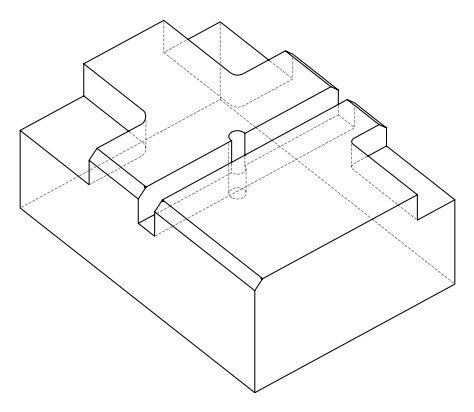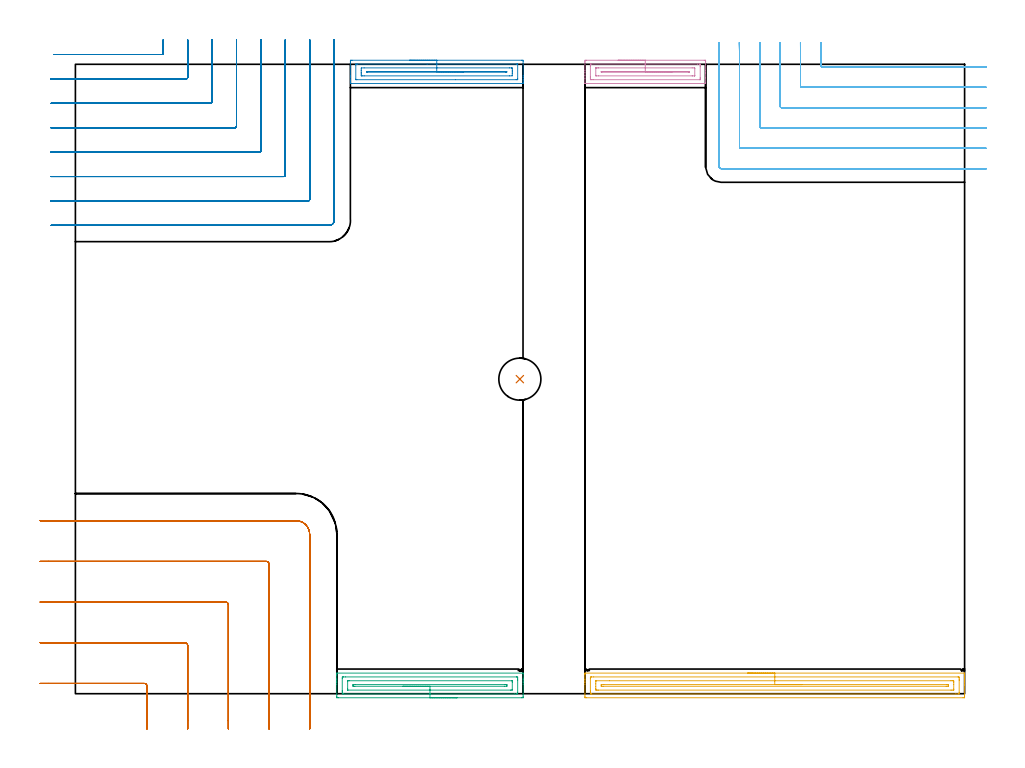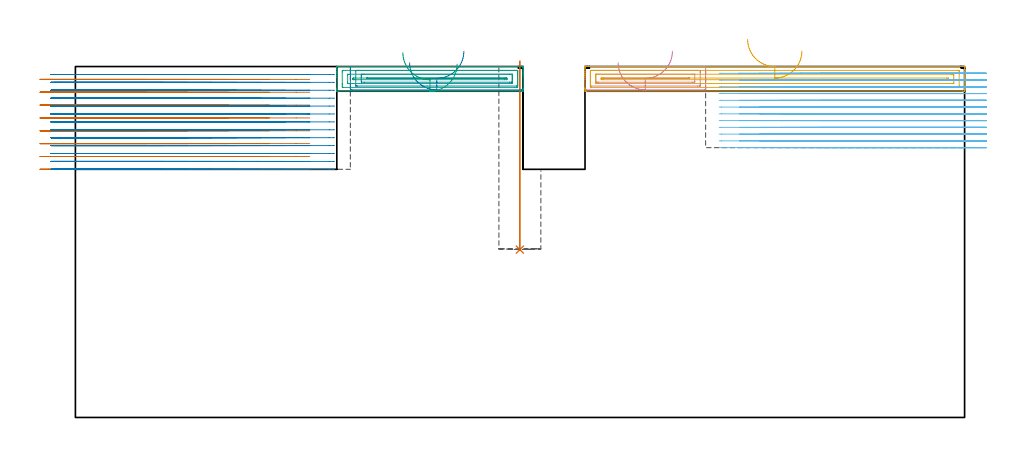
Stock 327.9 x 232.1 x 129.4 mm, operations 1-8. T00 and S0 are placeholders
(PLAN: 9 operations, 5 tool changes, 73.1 min)
(1 INDEXABLE_INSERT_DRILL_BLIND_HOLE_FROM_SOLID | STEP1POCKET | NXT0302_002 | 0.28 min | 12684 mm3)
(2 AREA_MILL | FG_CHAMFER_SURFACE | UGT0205_001 | 2.19 min | 2745 mm3)
(3 AREA_MILL_1 | FG_CHAMFER_SURFACE_1 | UGT0205_001 | 2.38 min | 3300 mm3)
(4 AREA_MILL_2 | FG_CHAMFER_SURFACE_2 | UGT0205_001 | 1.58 min | 2034 mm3)
(5 AREA_MILL_3 | FG_CHAMFER_SURFACE_3 | UGT0205_001 | 4.66 min | 6029 mm3)
(6 MILL_CORNER_NOTCH_RECTANGULAR | CORNER_NOTCH_RECTANGULAR | NXT0201_013 | Follow Part, ap 2.5, ae 75% | 17.29 min | 123824 mm3)
(7 MILL_CORNER_NOTCH_RECTANGULAR_1 | CORNER_NOTCH_RECTANGULAR_1 | UGT0201_094 | Follow Part, ap 5, ae 75% | 10.3 min | 267568 mm3)
(8 MILL_CORNER_NOTCH_RECTANGULAR_2 | CORNER_NOTCH_RECTANGULAR_2 | NXT0201_011 | Follow Part, ap 3, ae 75% | 25.47 min | 250681 mm3)
(9 MILL_RECTANGULAR_SLOT | SLOT_RECTANGULAR | UGT0201_094 | Follow Part, ap 5, ae 75% | 8.98 min | 196872 mm3)
(TOOL NXT0302_002 | Index. Insert Drill 15.5mm [880-D1550L20-05] | D15.5 PA176 FL78 Z2)
(TOOL UGT0205_001 | Chamfer Mill 20 x 3 x 45 deg. | D20 FL50 Z2)
(TOOL NXT0201_013 | ENDMILL 10mm | D10 FL30 Z4)
(TOOL UGT0201_094 | End mill 20 mm | D20 FL38 Z4)
(TOOL NXT0201_011 | ENDMILL 12mm [2P460-1200-NA 1630] | D12 FL38 Z6)
(OP 1 INDEXABLE_INSERT_DRILL_BLIND_HOLE_FROM_SOLID)
G17 G21 G94 G90
T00 M6
G54
G17 G0 G90 X163.9 Y116. S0 M3
G43 Z139.4 H1
G94 G81 G98 Z61.9 F250. R131.4
G80
M5
M2
(OP 2 AREA_MILL)
G17 G21 G94 G90
T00 M6
G54
G17 G0 G90 X123.25 Y233.6 S1061 M3
G43 Z139.4 H0
Z130.8
G94 G1 X123.288 Z129.928 F250.
X123.402 Z129.064
X123.591 Z128.212
X123.853 Z127.38
X124.187 Z126.574
X124.59 Z125.8
X125.058 Z125.064
X125.59 Z124.372
X126.179 Z123.729
X126.822 Z123.14
X127.514 Z122.608
X128.25 Z122.14
X129.024 Z121.737
X129.83 Z121.403
X130.662 Z121.141
X131.514 Z120.952
X132.378 Z120.838
X133.25 Z120.8
X164.492
X164.859 Y233.597 Z120.801
X165.09 Y233.593 Z120.805
X165.1 Y233.238 Z121.159
Y227.987 Z126.406
Y227.429 Z126.968
Y227.112 Z127.284
Y226.554 Z127.842
Y226.237 Z128.157
Y225.604 Z128.796
Y225.262 Z129.137
X165.098 Y225.13 Z129.263
X165.09 Y225.002 Z129.388
X164.938 Y225. Z129.4
X101.562
X101.41 Y225.002 Z129.388
X101.402 Y225.13 Z129.263
X101.4 Y225.262 Z129.137
Y225.603 Z128.796
Y226.237 Z128.157
Y227.429 Z126.968
Y227.987 Z126.406
Y232.959 Z121.438
X101.403 Y233.238 Z121.159
X101.41 Y233.593 Z120.805
X101.641 Y233.597 Z120.801
X102.008 Y233.6 Z120.8
X133.25
Y232.186 Z122.214
X162.707 Y232.185 Z122.215
X162.889 Y232.184 Z122.216
X163.052 Y232.18 Z122.22
X163.086 Y232.179 Z122.221
X163.091 Y232.159 Z122.241
X163.095 Y232.131 Z122.269
X163.099 Y231.978 Z122.422
X163.1 Y226.727 Z127.673
X163.098 Y226.598 Z127.802
X163.094 Y226.496 Z127.904
X163.09 Y226.432 Z127.968
X163.06 Y226.421 Z127.979
X162.707 Y226.417 Z127.983
X162.525 Y226.415 Z127.985
X140.211 Y226.414 Z127.986
X103.793 Y226.415 Z127.985
X103.611 Y226.416 Z127.984
X103.448 Y226.42 Z127.98
X103.414 Y226.421 Z127.979
X103.409 Y226.441 Z127.959
X103.405 Y226.469 Z127.931
X103.401 Y226.622 Z127.778
X103.4 Y231.873 Z122.527
X103.402 Y232.002 Z122.398
X103.406 Y232.104 Z122.296
X103.41 Y232.168 Z122.232
X103.44 Y232.179 Z122.221
X103.793 Y232.183 Z122.217
X103.975 Y232.185 Z122.215
X129.702 Y232.186 Z122.214
X133.25
Y230.772 Z123.628
X160.029 Y230.771 Z123.629
X160.761 Y230.77 Z123.63
X160.922 Y230.768 Z123.632
X161.074 Y230.765 Z123.635
X161.09 Y230.613 Z123.787
X161.096 Y230.441 Z123.959
X161.1 Y229.738 Z124.662
Y229.563 Z124.837
X161.099 Y228.862 Z125.538
Y228.689 Z125.711
X161.09 Y227.987 Z126.413
X161.076 Y227.836 Z126.564
X160.029 Y227.829 Z126.571
X106.471
X105.739 Y227.83 Z126.57
X105.578 Y227.832 Z126.568
X105.426 Y227.835 Z126.565
X105.41 Y227.987 Z126.413
X105.404 Y228.159 Z126.241
X105.4 Y228.862 Z125.538
Y229.037 Z125.363
Y229.738 Z124.662
X105.401 Y229.911 Z124.489
X105.41 Y230.613 Z123.787
X105.424 Y230.764 Z123.636
X106.471 Y230.771 Z123.629
X133.25 Y230.772 Z123.628
Y229.357 Z125.043
X158.807
X158.924 Y229.353 Z125.047
X159.09 Y229.344 Z125.056
X159.092 Y229.3 Z125.1
X159.09 Y229.256 Z125.144
X158.924 Y229.247 Z125.153
X158.807 Y229.243 Z125.157
X158.748
X107.693
X107.576 Y229.247 Z125.153
X107.41 Y229.256 Z125.144
X107.408 Y229.3 Z125.1
X107.41 Y229.344 Z125.056
X107.576 Y229.353 Z125.047
X107.693 Y229.357 Z125.043
X107.752
X133.25
X134.122 Z125.081
X134.986 Z125.195
X135.838 Z125.383
X136.67 Z125.646
X137.476 Z125.98
X138.25 Z126.382
X138.986 Z126.851
X139.678 Z127.382
X140.321 Z127.972
X140.91 Z128.615
X141.442 Z129.307
X141.91 Z130.043
X142.313 Z130.816
X142.647 Z131.622
X142.909 Z132.454
X143.098 Z133.306
X143.212 Z134.171
X143.25 Z135.043
G0 Z139.4
M5
M2
(OP 3 AREA_MILL_1)
G17 G21 G94 G90
T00 M6
G54
G17 G0 G90 X140.75 Y-1.5 S1061 M3
G43 Z139.4 H0
Z130.3
G94 G1 X140.712 Z129.428 F250.
X140.598 Z128.564
X140.409 Z127.712
X140.147 Z126.88
X139.813 Z126.074
X139.41 Z125.3
X138.942 Z124.564
X138.41 Z123.872
X137.821 Z123.229
X137.178 Z122.64
X136.486 Z122.108
X135.75 Z121.64
X134.976 Z121.237
X134.17 Z120.903
X133.338 Z120.641
X132.486 Z120.452
X131.622 Z120.338
X130.75 Z120.3
X96.96
X96.415 Y-1.493 Z120.304
X96.407 Y-1.491 Z120.305
X96.403 Y-0.949 Z120.848
X96.4 Y-0.389 Z121.407
Y3.494 Z125.288
Y4.152 Z125.95
Y4.383 Z126.18
Y5.041 Z126.838
Y5.272 Z127.068
Y5.733 Z127.532
Y6.587 Z128.386
Y7.049 Z128.847
Y7.314 Z129.113
X96.408 Y7.574 Z129.366
X96.41 Y7.597 Z129.389
X96.515 Y7.6 Z129.4
X164.985
X165.09 Y7.597 Z129.389
X165.092 Y7.574 Z129.366
X165.1 Y7.314 Z129.112
Y5.733 Z127.532
Y5.272 Z127.068
Y5.041 Z126.838
Y4.383 Z126.18
Y4.152 Z125.95
Y3.494 Z125.288
Y-0.389 Z121.407
X165.097 Y-0.949 Z120.848
X165.093 Y-1.491 Z120.305
X165.085 Y-1.493 Z120.304
X164.54 Y-1.5 Z120.3
X130.75
Y-0.086 Z121.714
X98.764 Y-0.085 Z121.715
X98.738 Y-0.084 Z121.716
X98.41 Y-0.06 Z121.74
X98.402 Y0.276 Z122.076
X98.4 Y0.829 Z122.629
Y1.167 Z122.967
X98.401 Y5.608 Z127.408
X98.41 Y6.16 Z127.96
X98.714 Y6.184 Z127.984
X98.738 Y6.185 Z127.985
X99.602 Y6.186 Z127.986
X162.737 Y6.185 Z127.985
X162.762 Y6.184 Z127.984
X163.09 Y6.16 Z127.96
X163.098 Y5.824 Z127.624
X163.1 Y5.272 Z127.072
Y4.933 Z126.733
X163.099 Y0.492 Z122.292
X163.09 Y-0.06 Z121.74
X162.786 Y-0.084 Z121.716
X162.762 Y-0.085 Z121.715
X161.898 Y-0.086 Z121.714
X130.75
Y1.328 Z123.128
X100.461 Y1.329 Z123.129
X100.428 Y1.332 Z123.132
X100.417 Y1.334 Z123.134
X100.41 Y1.367 Z123.167
X100.402 Y1.6 Z123.4
X100.4 Y1.717 Z123.517
Y1.834 Z123.634
X100.401 Y4.498 Z126.298
X100.41 Y4.616 Z126.416
X100.429 Y4.765 Z126.565
X100.517 Y4.767 Z126.567
X101.018 Y4.771 Z126.571
X161.039
X161.072 Y4.768 Z126.568
X161.083 Y4.766 Z126.566
X161.09 Y4.733 Z126.533
X161.098 Y4.5 Z126.3
X161.1 Y4.383 Z126.183
Y4.266 Z126.066
X161.099 Y1.602 Z123.402
X161.09 Y1.484 Z123.284
X161.071 Y1.335 Z123.135
X160.983 Y1.333 Z123.133
X160.482 Y1.329 Z123.129
X130.75 Y1.328 Z123.128
Y2.743 Z124.543
X103.047
X102.435 Y2.75 Z124.55
X102.409 Y2.758 Z124.558
X102.405 Y2.796 Z124.596
X102.401 Y2.88 Z124.68
X102.4 Y3.05 Z124.85
X102.401 Y3.22 Z125.02
X102.405 Y3.305 Z125.105
X102.41 Y3.343 Z125.143
X102.438 Y3.351 Z125.151
X102.57 Y3.354 Z125.154
X103.185 Y3.357 Z125.157
X103.322
X158.453
X159.065 Y3.35 Z125.15
X159.09 Y3.342 Z125.142
X159.095 Y3.304 Z125.104
X159.099 Y3.22 Z125.02
X159.1 Y3.05 Z124.85
X159.099 Y2.88 Z124.68
X159.095 Y2.796 Z124.596
X159.09 Y2.758 Z124.558
X159.062 Y2.749 Z124.549
X158.931 Y2.746 Z124.546
X158.315 Y2.743 Z124.543
X158.178
X130.75
X129.878 Z124.581
X129.014 Z124.695
X128.162 Z124.883
X127.33 Z125.146
X126.524 Z125.48
X125.75 Z125.882
X125.014 Z126.351
X124.322 Z126.882
X123.679 Z127.472
X123.09 Z128.115
X122.558 Z128.807
X122.09 Z129.543
X121.687 Z130.316
X121.353 Z131.122
X121.091 Z131.954
X120.902 Z132.806
X120.788 Z133.671
X120.75 Z134.543
G0 Z139.4
M5
M2
(OP 4 AREA_MILL_2)
G17 G21 G94 G90
T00 M6
G54
G17 G0 G90 X200.15 Y233.6 S1061 M3
G43 Z139.4 H0
Z130.8
G94 G1 X200.188 Z129.928 F250.
X200.302 Z129.064
X200.491 Z128.212
X200.753 Z127.38
X201.087 Z126.574
X201.49 Z125.8
X201.958 Z125.064
X202.49 Z124.372
X203.079 Z123.729
X203.722 Z123.14
X204.414 Z122.608
X205.15 Z122.14
X205.924 Z121.737
X206.73 Z121.403
X207.562 Z121.141
X208.414 Z120.952
X209.278 Z120.838
X210.15 Z120.8
X231.875 Y233.599 Z120.801
X232.237 Y233.596 Z120.802
X232.39 Y233.591 Z120.805
X232.4 Y233.238 Z121.158
Y229.738 Z124.656
Y229.024 Z125.374
Y228.862 Z125.535
Y227.112 Z127.284
Y225.362 Z129.036
X232.399 Y225.132 Z129.266
X232.39 Y225.003 Z129.39
X232.318 Y225. Z129.4
X187.982
X187.91 Y225.003 Z129.39
X187.9 Y225.134 Z129.264
Y226.789 Z127.61
Y227.987 Z126.41
Y229.024 Z125.374
Y229.738 Z124.656
Y232.881 Z121.515
X187.904 Y233.238 Z121.158
X187.91 Y233.591 Z120.805
X188.063 Y233.596 Z120.802
X188.425 Y233.6 Z120.8
X210.15
Y232.186 Z122.214
X229.394
X230.101 Y232.184 Z122.216
X230.284 Y232.182 Z122.218
X230.383 Y232.179 Z122.221
X230.39 Y232.148 Z122.252
X230.396 Y232.071 Z122.329
X230.399 Y231.488 Z122.912
X230.4 Y231.193 Z123.207
Y227.112 Z127.288
Y226.818 Z127.582
X230.397 Y226.523 Z127.877
X230.394 Y226.439 Z127.961
X230.39 Y226.42 Z127.98
X230.387 Y226.418 Z127.982
X230.366 Y226.416 Z127.984
X230.278 Y226.415 Z127.985
X230.101 Y226.414 Z127.986
X190.906
X190.199 Y226.416 Z127.984
X190.016 Y226.418 Z127.982
X189.917 Y226.421 Z127.979
X189.91 Y226.452 Z127.948
X189.904 Y226.529 Z127.871
X189.901 Y227.112 Z127.288
X189.9 Y227.407 Z126.993
Y231.488 Z122.912
Y231.782 Z122.618
X189.903 Y232.077 Z122.323
X189.906 Y232.161 Z122.239
X189.91 Y232.18 Z122.22
X189.913 Y232.182 Z122.218
X189.934 Y232.184 Z122.216
X190.022 Y232.185 Z122.215
X190.199 Y232.186 Z122.214
X210.15
Y230.772 Z123.628
X227.441 Y230.771 Z123.629
X228.169 Y230.769 Z123.631
X228.328 Y230.767 Z123.633
X228.373 Y230.765 Z123.635
X228.39 Y230.683 Z123.717
X228.396 Y230.613 Z123.787
X228.399 Y230.542 Z123.858
Y227.987 Z126.413
X228.398 Y227.919 Z126.482
X228.39 Y227.847 Z126.553
X228.381 Y227.835 Z126.565
X228.367 Y227.833 Z126.567
X228.328 Y227.831 Z126.569
X227.602 Y227.829 Z126.571
X227.441 Y227.828 Z126.572
X192.859 Y227.829 Z126.571
X192.131 Y227.831 Z126.569
X191.972 Y227.833 Z126.567
X191.927 Y227.835 Z126.565
X191.91 Y227.917 Z126.483
X191.904 Y227.987 Z126.413
X191.901 Y228.058 Z126.342
Y230.613 Z123.787
X191.902 Y230.682 Z123.718
X191.91 Y230.753 Z123.647
X191.919 Y230.765 Z123.635
X191.933 Y230.767 Z123.633
X191.972 Y230.769 Z123.631
X192.698 Y230.771 Z123.629
X192.859 Y230.772 Z123.628
X210.15
Y229.357 Z125.043
X226.169
X226.227 Y229.356 Z125.044
X226.342 Y229.35 Z125.05
X226.391 Y229.347 Z125.053
X226.394 Y229.335 Z125.065
X226.396 Y229.3 Z125.1
X226.394 Y229.265 Z125.135
X226.391 Y229.253 Z125.147
X226.343 Y229.25 Z125.15
X226.227 Y229.244 Z125.156
X226.169 Y229.243 Z125.157
X194.131
X194.073 Y229.244 Z125.156
X193.957 Y229.25 Z125.15
X193.909 Y229.253 Z125.147
X193.906 Y229.265 Z125.135
X193.904 Y229.3 Z125.1
X193.906 Y229.335 Z125.065
X193.909 Y229.347 Z125.053
X193.957 Y229.35 Z125.05
X194.073 Y229.356 Z125.044
X194.131 Y229.357 Z125.043
X210.15
X211.022 Z125.081
X211.886 Z125.195
X212.738 Z125.383
X213.57 Z125.646
X214.376 Z125.98
X215.15 Z126.382
X215.886 Z126.851
X216.578 Z127.382
X217.221 Z127.972
X217.81 Z128.615
X218.342 Z129.307
X218.81 Z130.043
X219.213 Z130.816
X219.547 Z131.622
X219.809 Z132.454
X219.998 Z133.306
X220.112 Z134.171
X220.15 Z135.043
G0 Z139.4
M5
M2
(OP 5 AREA_MILL_3)
G17 G21 G94 G90
T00 M6
G54
G17 G0 G90 X247.9 Y7.6 S1061 M3
G43 Z139.4 H0
G94 G1 X247.938 Z138.528 F250.
X248.052 Z137.663
X248.241 Z136.812
X248.503 Z135.98
X248.837 Z135.174
X249.24 Z134.4
X249.708 Z133.664
X250.24 Z132.972
X250.829 Z132.329
X251.472 Z131.739
X252.164 Z131.208
X252.9 Z130.74
X253.674 Z130.337
X254.48 Z130.003
X255.312 Z129.741
X256.164 Z129.552
X257.028 Z129.438
X257.9 Z129.4
X327.773
X327.89 Y7.597 Z129.388
X327.893 Y7.571 Z129.363
X327.9 Y7.284 Z129.083
Y6.54 Z128.339
Y5.78 Z127.579
Y5.271 Z127.068
Y5.017 Z126.814
Y4.383 Z126.18
Y4.129 Z125.926
Y3.494 Z125.288
Y3.053 Z124.847
Y-0.377 Z121.419
X327.897 Y-0.949 Z120.848
X327.893 Y-1.491 Z120.305
X327.873 Y-1.493 Z120.304
X327.328 Y-1.5 Z120.3
X188.472 Y-1.499 Z120.301
X187.927 Y-1.493 Z120.304
X187.907 Y-1.491 Z120.305
X187.903 Y-0.949 Z120.848
X187.9 Y-0.377 Z121.419
Y3.494 Z125.288
Y4.128 Z125.926
Y4.383 Z126.18
Y5.017 Z126.814
Y5.271 Z127.068
Y5.78 Z127.579
Y6.54 Z128.339
Y7.049 Z128.847
Y7.285 Z129.083
X187.907 Y7.571 Z129.363
X187.91 Y7.597 Z129.388
X188.027 Y7.6 Z129.4
X257.9
Y6.186 Z127.986
X325.522 Y6.185 Z127.985
X325.547 Y6.184 Z127.984
X325.89 Y6.16 Z127.96
X325.898 Y5.81 Z127.61
X325.9 Y5.271 Z127.071
Y4.919 Z126.719
X325.899 Y0.478 Z122.278
X325.89 Y-0.06 Z121.74
X325.572 Y-0.084 Z121.716
X325.547 Y-0.085 Z121.715
X324.683 Y-0.086 Z121.714
X190.278 Y-0.085 Z121.715
X190.253 Y-0.084 Z121.716
X189.91 Y-0.06 Z121.74
X189.902 Y0.29 Z122.09
X189.9 Y0.829 Z122.629
Y1.181 Z122.981
X189.901 Y5.622 Z127.422
X189.91 Y6.16 Z127.96
X190.228 Y6.184 Z127.984
X190.253 Y6.185 Z127.985
X191.117 Y6.186 Z127.986
X257.9
Y4.771 Z126.571
X322.877
X323.379 Y4.77 Z126.57
X323.767 Y4.766 Z126.566
X323.887 Y4.765 Z126.565
X323.895 Y4.515 Z126.315
X323.898 Y4.383 Z126.183
X323.9 Y4.251 Z126.051
Y3.362 Z125.162
Y1.717 Z123.517
X323.899 Y1.585 Z123.385
X323.895 Y1.452 Z123.252
X323.89 Y1.365 Z123.165
X323.881 Y1.335 Z123.135
X323.863 Y1.333 Z123.133
X323.767 Y1.331 Z123.131
X323.266 Y1.329 Z123.129
X322.877 Y1.328 Z123.128
X192.923 Y1.329 Z123.129
X192.421 Y1.33 Z123.13
X192.033 Y1.333 Z123.133
X191.913 Y1.335 Z123.135
X191.905 Y1.585 Z123.385
X191.902 Y1.717 Z123.517
X191.9 Y1.849 Z123.649
Y2.606 Z124.406
Y3.627 Z125.427
Y4.515 Z126.315
X191.902 Y4.648 Z126.448
X191.906 Y4.736 Z126.536
X191.91 Y4.765 Z126.565
X191.914 Y4.766 Z126.566
X191.936 Y4.769 Z126.569
X192.033 Y4.77 Z126.57
X196.984 Y4.771 Z126.571
X257.9
Y3.357 Z125.157
X321.235
X321.849 Y3.351 Z125.151
X321.885
X321.89 Y3.317 Z125.117
X321.894 Y3.229 Z125.029
X321.897 Y3.05 Z124.85
X321.894 Y2.871 Z124.671
X321.89 Y2.783 Z124.583
X321.885 Y2.749 Z124.549
X321.845 Y2.748 Z124.548
X321.234 Y2.743 Z124.543
X321.097
X194.565
X193.951 Y2.749 Z124.549
X193.915
X193.91 Y2.783 Z124.583
X193.906 Y2.871 Z124.671
X193.903 Y3.05 Z124.85
X193.906 Y3.229 Z125.029
X193.91 Y3.317 Z125.117
X193.915 Y3.351 Z125.151
X193.955 Y3.353 Z125.153
X194.088 Y3.355 Z125.155
X194.703 Y3.357 Z125.157
X194.84
X257.9
X258.772 Z125.195
X259.636 Z125.309
X260.488 Z125.498
X261.32 Z125.76
X262.126 Z126.094
X262.9 Z126.497
X263.636 Z126.966
X264.328 Z127.497
X264.971 Z128.086
X265.56 Z128.729
X266.092 Z129.422
X266.56 Z130.157
X266.963 Z130.931
X267.297 Z131.737
X267.559 Z132.569
X267.748 Z133.421
X267.862 Z134.286
X267.9 Z135.157
G0 Z139.4
M5
M2
(OP 6 MILL_CORNER_NOTCH_RECTANGULAR)
G17 G21 G94 G90
T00 M6
G54
G17 G0 G90 X274.842 Y240.1 S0 M3
G43 Z139.4 H0
Z126.908
G94 G1 X274.894 Y237.1 F250.
G2 X274.9 Y236.449 R37.5 F500.
G1 Y231.596
G3 X275.396 Y231.1 R0.5
G1 X332.9
X335.9 F250.
G0 Z139.4
X267.328 Y240.099
Z126.908
G1 X267.393 Y237.1
G2 X267.4 Y236.449 R30. F500.
G1 Y224.096
G3 X267.896 Y223.6 R0.5
G1 X332.9
X335.9 F250.
G0 Z139.4
X259.804 Y240.099
Z126.908
G1 X259.891 Y237.1
G2 X259.9 Y236.449 R22.5 F500.
G1 Y216.597
G3 X260.397 Y216.1 R0.5
G1 X332.9
X335.9 F250.
G0 Z139.4
X252.256 Y240.097
Z126.908
G1 X252.386 Y237.1
G2 X252.4 Y236.449 R15. F500.
G1 Y209.097
G3 X252.897 Y208.6 R0.5
G1 X332.9
X335.9 F250.
G0 Z139.4
X244.611 Y240.089
Z126.908
G1 X244.872 Y237.1
G2 X244.9 Y236.449 R7.5 F500.
G1 Y201.597
G3 X245.397 Y201.1 R0.5
G1 X332.9
X335.9 F250.
G0 Z139.4
X237.4 Y239.449
Z126.908
G1 Y236.449
Y194.4 F500.
G3 X238.2 Y193.6 R0.8
G1 X332.9
X335.9 F250.
G0 Z139.4
X274.9 Y240.1
Z124.417
G1 Y237.1
Y231.596 F500.
G3 X275.396 Y231.1 R0.5
G1 X332.9
X335.9 F250.
G0 Z139.4
X267.4 Y240.1
Z124.417
G1 Y237.1
Y224.096 F500.
G3 X267.896 Y223.6 R0.5
G1 X332.9
X335.9 F250.
G0 Z139.4
X259.9 Y240.1
Z124.417
G1 Y237.1
Y216.597 F500.
G3 X260.397 Y216.1 R0.5
G1 X332.9
X335.9 F250.
G0 Z139.4
X252.4 Y240.1
Z124.417
G1 Y237.1
Y209.097 F500.
G3 X252.897 Y208.6 R0.5
G1 X332.9
X335.9 F250.
G0 Z139.4
X244.9 Y240.1
Z124.417
G1 Y237.1
Y201.597 F500.
G3 X245.397 Y201.1 R0.5
G1 X332.9
X335.9 F250.
G0 Z139.4
X237.4 Y240.1
Z124.417
G1 Y237.1
Y194.4 F500.
G3 X238.2 Y193.6 R0.8
G1 X332.9
X335.9 F250.
G0 Z139.4
X274.9 Y240.1
Z121.925
G1 Y237.1
Y231.596 F500.
G3 X275.396 Y231.1 R0.5
G1 X332.9
X335.9 F250.
G0 Z139.4
X267.4 Y240.1
Z121.925
G1 Y237.1
Y224.096 F500.
G3 X267.896 Y223.6 R0.5
G1 X332.9
X335.9 F250.
G0 Z139.4
X259.9 Y240.1
Z121.925
G1 Y237.1
Y216.597 F500.
G3 X260.397 Y216.1 R0.5
G1 X332.9
X335.9 F250.
G0 Z139.4
X252.4 Y240.1
Z121.925
G1 Y237.1
Y209.097 F500.
G3 X252.897 Y208.6 R0.5
G1 X332.9
X335.9 F250.
G0 Z139.4
X244.9 Y240.1
Z121.925
G1 Y237.1
Y201.597 F500.
G3 X245.397 Y201.1 R0.5
G1 X332.9
X335.9 F250.
G0 Z139.4
X237.4 Y240.1
Z121.925
G1 Y237.1
Y194.4 F500.
G3 X238.2 Y193.6 R0.8
G1 X332.9
X335.9 F250.
G0 Z139.4
X274.9 Y240.1
Z119.433
G1 Y237.1
Y231.596 F500.
G3 X275.396 Y231.1 R0.5
G1 X332.9
X335.9 F250.
G0 Z139.4
X267.4 Y240.1
Z119.433
G1 Y237.1
Y224.096 F500.
G3 X267.896 Y223.6 R0.5
G1 X332.9
X335.9 F250.
G0 Z139.4
X259.9 Y240.1
Z119.433
G1 Y237.1
Y216.597 F500.
G3 X260.397 Y216.1 R0.5
G1 X332.9
X335.9 F250.
G0 Z139.4
X252.4 Y240.1
Z119.433
G1 Y237.1
Y209.097 F500.
G3 X252.897 Y208.6 R0.5
G1 X332.9
X335.9 F250.
G0 Z139.4
X244.9 Y240.1
Z119.433
G1 Y237.1
Y201.597 F500.
G3 X245.397 Y201.1 R0.5
G1 X332.9
X335.9 F250.
G0 Z139.4
X237.4 Y240.1
Z119.433
G1 Y237.1
Y194.4 F500.
G3 X238.2 Y193.6 R0.8
G1 X332.9
X335.9 F250.
G0 Z139.4
X274.9 Y240.1
Z116.942
G1 Y237.1
Y231.596 F500.
G3 X275.396 Y231.1 R0.5
G1 X332.9
X335.9 F250.
G0 Z139.4
X267.4 Y240.1
Z116.942
G1 Y237.1
Y224.096 F500.
G3 X267.896 Y223.6 R0.5
G1 X332.9
X335.9 F250.
G0 Z139.4
X259.9 Y240.1
Z116.942
G1 Y237.1
Y216.597 F500.
G3 X260.397 Y216.1 R0.5
G1 X332.9
X335.9 F250.
G0 Z139.4
X252.4 Y240.1
Z116.942
G1 Y237.1
Y209.097 F500.
G3 X252.897 Y208.6 R0.5
G1 X332.9
X335.9 F250.
G0 Z139.4
X244.9 Y240.1
Z116.942
G1 Y237.1
Y201.597 F500.
G3 X245.397 Y201.1 R0.5
G1 X332.9
X335.9 F250.
G0 Z139.4
X237.4 Y240.1
Z116.942
G1 Y237.1
Y194.4 F500.
G3 X238.2 Y193.6 R0.8
G1 X332.9
X335.9 F250.
G0 Z139.4
X274.9 Y240.1
Z114.45
G1 Y237.1
Y231.596 F500.
G3 X275.396 Y231.1 R0.5
G1 X332.9
X335.9 F250.
G0 Z139.4
X267.4 Y240.1
Z114.45
G1 Y237.1
Y224.096 F500.
G3 X267.896 Y223.6 R0.5
G1 X332.9
X335.9 F250.
G0 Z139.4
X259.9 Y240.1
Z114.45
G1 Y237.1
Y216.597 F500.
G3 X260.397 Y216.1 R0.5
G1 X332.9
X335.9 F250.
G0 Z139.4
X252.4 Y240.1
Z114.45
G1 Y237.1
Y209.097 F500.
G3 X252.897 Y208.6 R0.5
G1 X332.9
X335.9 F250.
G0 Z139.4
X244.9 Y240.1
Z114.45
G1 Y237.1
Y201.597 F500.
G3 X245.397 Y201.1 R0.5
G1 X332.9
X335.9 F250.
G0 Z139.4
X237.4 Y240.1
Z114.45
G1 Y237.1
Y194.4 F500.
G3 X238.2 Y193.6 R0.8
G1 X332.9
X335.9 F250.
G0 Z139.4
X274.9 Y240.1
Z111.958
G1 Y237.1
Y231.596 F500.
G3 X275.396 Y231.1 R0.5
G1 X332.9
X335.9 F250.
G0 Z139.4
X267.4 Y240.1
Z111.958
G1 Y237.1
Y224.096 F500.
G3 X267.896 Y223.6 R0.5
G1 X332.9
X335.9 F250.
G0 Z139.4
X259.9 Y240.1
Z111.958
G1 Y237.1
Y216.597 F500.
G3 X260.397 Y216.1 R0.5
G1 X332.9
X335.9 F250.
G0 Z139.4
X252.4 Y240.1
Z111.958
G1 Y237.1
Y209.097 F500.
G3 X252.897 Y208.6 R0.5
G1 X332.9
X335.9 F250.
G0 Z139.4
X244.9 Y240.1
Z111.958
G1 Y237.1
Y201.597 F500.
G3 X245.397 Y201.1 R0.5
G1 X332.9
X335.9 F250.
G0 Z139.4
X237.4 Y240.1
Z111.958
G1 Y237.1
Y194.4 F500.
G3 X238.2 Y193.6 R0.8
G1 X332.9
X335.9 F250.
G0 Z139.4
X274.9 Y240.1
Z109.467
G1 Y237.1
Y231.596 F500.
G3 X275.396 Y231.1 R0.5
G1 X332.9
X335.9 F250.
G0 Z139.4
X267.4 Y240.1
Z109.467
G1 Y237.1
Y224.096 F500.
G3 X267.896 Y223.6 R0.5
G1 X332.9
X335.9 F250.
G0 Z139.4
X259.9 Y240.1
Z109.467
G1 Y237.1
Y216.597 F500.
G3 X260.397 Y216.1 R0.5
G1 X332.9
X335.9 F250.
G0 Z139.4
X252.4 Y240.1
Z109.467
G1 Y237.1
Y209.097 F500.
G3 X252.897 Y208.6 R0.5
G1 X332.9
X335.9 F250.
G0 Z139.4
X244.9 Y240.1
Z109.467
G1 Y237.1
Y201.597 F500.
G3 X245.397 Y201.1 R0.5
G1 X332.9
X335.9 F250.
G0 Z139.4
X237.4 Y240.1
Z109.467
G1 Y237.1
Y194.4 F500.
G3 X238.2 Y193.6 R0.8
G1 X332.9
X335.9 F250.
G0 Z139.4
X274.9 Y240.1
Z106.975
G1 Y237.1
Y231.596 F500.
G3 X275.396 Y231.1 R0.5
G1 X332.9
X335.9 F250.
G0 Z139.4
X267.4 Y240.1
Z106.975
G1 Y237.1
Y224.096 F500.
G3 X267.896 Y223.6 R0.5
G1 X332.9
X335.9 F250.
G0 Z139.4
X259.9 Y240.1
Z106.975
G1 Y237.1
Y216.597 F500.
G3 X260.397 Y216.1 R0.5
G1 X332.9
X335.9 F250.
G0 Z139.4
X252.4 Y240.1
Z106.975
G1 Y237.1
Y209.097 F500.
G3 X252.897 Y208.6 R0.5
G1 X332.9
X335.9 F250.
G0 Z139.4
X244.9 Y240.1
Z106.975
G1 Y237.1
Y201.597 F500.
G3 X245.397 Y201.1 R0.5
G1 X332.9
X335.9 F250.
G0 Z139.4
X237.4 Y240.1
Z106.975
G1 Y237.1
Y194.4 F500.
G3 X238.2 Y193.6 R0.8
G1 X332.9
X335.9 F250.
G0 Z139.4
X274.9 Y240.1
Z104.483
G1 Y237.1
Y231.596 F500.
G3 X275.396 Y231.1 R0.5
G1 X332.9
X335.9 F250.
G0 Z139.4
X267.4 Y240.1
Z104.483
G1 Y237.1
Y224.096 F500.
G3 X267.896 Y223.6 R0.5
G1 X332.9
X335.9 F250.
G0 Z139.4
X259.9 Y240.1
Z104.483
G1 Y237.1
Y216.597 F500.
G3 X260.397 Y216.1 R0.5
G1 X332.9
X335.9 F250.
G0 Z139.4
X252.4 Y240.1
Z104.483
G1 Y237.1
Y209.097 F500.
G3 X252.897 Y208.6 R0.5
G1 X332.9
X335.9 F250.
G0 Z139.4
X244.9 Y240.1
Z104.483
G1 Y237.1
Y201.597 F500.
G3 X245.397 Y201.1 R0.5
G1 X332.9
X335.9 F250.
G0 Z139.4
X237.4 Y240.1
Z104.483
G1 Y237.1
Y194.4 F500.
G3 X238.2 Y193.6 R0.8
G1 X332.9
X335.9 F250.
G0 Z139.4
X274.9 Y240.1
Z101.992
G1 Y237.1
Y231.596 F500.
G3 X275.396 Y231.1 R0.5
G1 X332.9
X335.9 F250.
G0 Z139.4
X267.4 Y240.1
Z101.992
G1 Y237.1
Y224.096 F500.
G3 X267.896 Y223.6 R0.5
G1 X332.9
X335.9 F250.
G0 Z139.4
X259.9 Y240.1
Z101.992
G1 Y237.1
Y216.597 F500.
G3 X260.397 Y216.1 R0.5
G1 X332.9
X335.9 F250.
G0 Z139.4
X252.4 Y240.1
Z101.992
G1 Y237.1
Y209.097 F500.
G3 X252.897 Y208.6 R0.5
G1 X332.9
X335.9 F250.
G0 Z139.4
X244.9 Y240.1
Z101.992
G1 Y237.1
Y201.597 F500.
G3 X245.397 Y201.1 R0.5
G1 X332.9
X335.9 F250.
G0 Z139.4
X237.4 Y240.1
Z101.992
G1 Y237.1
Y194.4 F500.
G3 X238.2 Y193.6 R0.8
G1 X332.9
X335.9 F250.
G0 Z139.4
X274.9 Y240.1
Z99.5
G1 Y237.1
Y231.596 F500.
G3 X275.396 Y231.1 R0.5
G1 X332.9
X335.9 F250.
G0 Z139.4
X267.4 Y240.1
Z99.5
G1 Y237.1
Y224.096 F500.
G3 X267.896 Y223.6 R0.5
G1 X332.9
X335.9 F250.
G0 Z139.4
X259.9 Y240.1
Z99.5
G1 Y237.1
Y216.597 F500.
G3 X260.397 Y216.1 R0.5
G1 X332.9
X335.9 F250.
G0 Z139.4
X252.4 Y240.1
Z99.5
G1 Y237.1
Y209.097 F500.
G3 X252.897 Y208.6 R0.5
G1 X332.9
X335.9 F250.
G0 Z139.4
X244.9 Y240.1
Z99.5
G1 Y237.1
Y201.597 F500.
G3 X245.397 Y201.1 R0.5
G1 X332.9
X335.9 F250.
G0 Z139.4
X237.4 Y240.1
Z99.5
G1 Y237.1
Y194.4 F500.
G3 X238.2 Y193.6 R0.8
G1 X332.9
X335.9 F250.
G0 Z139.4
M5
M2
(OP 7 MILL_CORNER_NOTCH_RECTANGULAR_1)
G17 G21 G94 G90
T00 M6
G54
G17 G0 G90 X26.4 Y-13. S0 M3
G43 Z139.4 H0
Z124.662
G94 G1 Y-10. F250.
Y2.805 F500.
G3 X25.405 Y3.8 R1.
G1 X-10.
X-13. F250.
G0 Z139.4
X41.4 Y-13.
Z124.662
G1 Y-10.
Y17.805 F500.
G3 X40.405 Y18.8 R1.
G1 X-10.
X-13. F250.
G0 Z139.4
X56.4 Y-13.
Z124.662
G1 Y-10.
Y32.805 F500.
G3 X55.405 Y33.8 R1.
G1 X-10.
X-13. F250.
G0 Z139.4
X71.4 Y-13.
Z124.662
G1 Y-10.
Y47.804 F500.
G3 X70.404 Y48.8 R1.
G1 X-10.
X-13. F250.
G0 Z139.4
X86.4 Y-13.
Z124.662
G1 Y-10.
Y58.8 F500.
G3 X81.4 Y63.8 R5.
G1 X-10.
X-13. F250.
G0 Z139.4
X26.4 Y-13.
Z119.925
G1 Y-10.
Y2.805 F500.
G3 X25.405 Y3.8 R1.
G1 X-10.
X-13. F250.
G0 Z139.4
X41.4 Y-13.
Z119.925
G1 Y-10.
Y17.805 F500.
G3 X40.405 Y18.8 R1.
G1 X-10.
X-13. F250.
G0 Z139.4
X56.4 Y-13.
Z119.925
G1 Y-10.
Y32.805 F500.
G3 X55.405 Y33.8 R1.
G1 X-10.
X-13. F250.
G0 Z139.4
X71.4 Y-13.
Z119.925
G1 Y-10.
Y47.804 F500.
G3 X70.404 Y48.8 R1.
G1 X-10.
X-13. F250.
G0 Z139.4
X86.4 Y-13.
Z119.925
G1 Y-10.
Y58.8 F500.
G3 X81.4 Y63.8 R5.
G1 X-10.
X-13. F250.
G0 Z139.4
X26.4 Y-13.
Z115.187
G1 Y-10.
Y2.805 F500.
G3 X25.405 Y3.8 R1.
G1 X-10.
X-13. F250.
G0 Z139.4
X41.4 Y-13.
Z115.187
G1 Y-10.
Y17.805 F500.
G3 X40.405 Y18.8 R1.
G1 X-10.
X-13. F250.
G0 Z139.4
X56.4 Y-13.
Z115.187
G1 Y-10.
Y32.805 F500.
G3 X55.405 Y33.8 R1.
G1 X-10.
X-13. F250.
G0 Z139.4
X71.4 Y-13.
Z115.187
G1 Y-10.
Y47.804 F500.
G3 X70.404 Y48.8 R1.
G1 X-10.
X-13. F250.
G0 Z139.4
X86.4 Y-13.
Z115.187
G1 Y-10.
Y58.8 F500.
G3 X81.4 Y63.8 R5.
G1 X-10.
X-13. F250.
G0 Z139.4
X26.4 Y-13.
Z110.45
G1 Y-10.
Y2.805 F500.
G3 X25.405 Y3.8 R1.
G1 X-10.
X-13. F250.
G0 Z139.4
X41.4 Y-13.
Z110.45
G1 Y-10.
Y17.805 F500.
G3 X40.405 Y18.8 R1.
G1 X-10.
X-13. F250.
G0 Z139.4
X56.4 Y-13.
Z110.45
G1 Y-10.
Y32.805 F500.
G3 X55.405 Y33.8 R1.
G1 X-10.
X-13. F250.
G0 Z139.4
X71.4 Y-13.
Z110.45
G1 Y-10.
Y47.804 F500.
G3 X70.404 Y48.8 R1.
G1 X-10.
X-13. F250.
G0 Z139.4
X86.4 Y-13.
Z110.45
G1 Y-10.
Y58.8 F500.
G3 X81.4 Y63.8 R5.
G1 X-10.
X-13. F250.
G0 Z139.4
X26.4 Y-13.
Z105.712
G1 Y-10.
Y2.805 F500.
G3 X25.405 Y3.8 R1.
G1 X-10.
X-13. F250.
G0 Z139.4
X41.4 Y-13.
Z105.712
G1 Y-10.
Y17.805 F500.
G3 X40.405 Y18.8 R1.
G1 X-10.
X-13. F250.
G0 Z139.4
X56.4 Y-13.
Z105.712
G1 Y-10.
Y32.805 F500.
G3 X55.405 Y33.8 R1.
G1 X-10.
X-13. F250.
G0 Z139.4
X71.4 Y-13.
Z105.712
G1 Y-10.
Y47.804 F500.
G3 X70.404 Y48.8 R1.
G1 X-10.
X-13. F250.
G0 Z139.4
X86.4 Y-13.
Z105.712
G1 Y-10.
Y58.8 F500.
G3 X81.4 Y63.8 R5.
G1 X-10.
X-13. F250.
G0 Z139.4
X26.4 Y-13.
Z100.975
G1 Y-10.
Y2.805 F500.
G3 X25.405 Y3.8 R1.
G1 X-10.
X-13. F250.
G0 Z139.4
X41.4 Y-13.
Z100.975
G1 Y-10.
Y17.805 F500.
G3 X40.405 Y18.8 R1.
G1 X-10.
X-13. F250.
G0 Z139.4
X56.4 Y-13.
Z100.975
G1 Y-10.
Y32.805 F500.
G3 X55.405 Y33.8 R1.
G1 X-10.
X-13. F250.
G0 Z139.4
X71.4 Y-13.
Z100.975
G1 Y-10.
Y47.804 F500.
G3 X70.404 Y48.8 R1.
G1 X-10.
X-13. F250.
G0 Z139.4
X86.4 Y-13.
Z100.975
G1 Y-10.
Y58.8 F500.
G3 X81.4 Y63.8 R5.
G1 X-10.
X-13. F250.
G0 Z139.4
X26.4 Y-13.
Z96.237
G1 Y-10.
Y2.805 F500.
G3 X25.405 Y3.8 R1.
G1 X-10.
X-13. F250.
G0 Z139.4
X41.4 Y-13.
Z96.237
G1 Y-10.
Y17.805 F500.
G3 X40.405 Y18.8 R1.
G1 X-10.
X-13. F250.
G0 Z139.4
X56.4 Y-13.
Z96.237
G1 Y-10.
Y32.805 F500.
G3 X55.405 Y33.8 R1.
G1 X-10.
X-13. F250.
G0 Z139.4
X71.4 Y-13.
Z96.237
G1 Y-10.
Y47.804 F500.
G3 X70.404 Y48.8 R1.
G1 X-10.
X-13. F250.
G0 Z139.4
X86.4 Y-13.
Z96.237
G1 Y-10.
Y58.8 F500.
G3 X81.4 Y63.8 R5.
G1 X-10.
X-13. F250.
G0 Z139.4
X26.4 Y-13.
Z91.5
G1 Y-10.
Y2.805 F500.
G3 X25.405 Y3.8 R1.
G1 X-10.
X-13. F250.
G0 Z139.4
X41.4 Y-13.
Z91.5
G1 Y-10.
Y17.805 F500.
G3 X40.405 Y18.8 R1.
G1 X-10.
X-13. F250.
G0 Z139.4
X56.4 Y-13.
Z91.5
G1 Y-10.
Y32.805 F500.
G3 X55.405 Y33.8 R1.
G1 X-10.
X-13. F250.
G0 Z139.4
X71.4 Y-13.
Z91.5
G1 Y-10.
Y47.804 F500.
G3 X70.404 Y48.8 R1.
G1 X-10.
X-13. F250.
G0 Z139.4
X86.4 Y-13.
Z91.5
G1 Y-10.
Y58.8 F500.
G3 X81.4 Y63.8 R5.
G1 X-10.
X-13. F250.
G0 Z139.4
M5
M2
(OP 8 MILL_CORNER_NOTCH_RECTANGULAR_2)
G17 G21 G94 G90
T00 M6
G54
G17 G0 G90 X-7.8 Y235.7 S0 M3
G43 Z139.4 H1
Z126.485
G94 G1 X-4.8 F250.
X31.805 F500.
G3 X32.4 Y236.295 R0.6
G1 Y238.01
Y238.1
X32.404 Y241.1 F250.
G0 Z139.4
X-9. Y226.7
Z126.485
G1 X-6.
X40.805 F500.
G3 X41.4 Y227.295 R0.6
G1 Y238.01
Y238.1
X41.405 Y241.1 F250.
G0 Z139.4
X-9. Y217.7
Z126.485
G1 X-6.
X49.804 F500.
G3 X50.4 Y218.296 R0.6
G1 Y238.01
Y238.1
X50.406 Y241.1 F250.
G0 Z139.4
X-9. Y208.7
Z126.485
G1 X-6.
X58.804 F500.
G3 X59.4 Y209.296 R0.6
G1 Y238.01
Y238.1
X59.408 Y241.1 F250.
G0 Z139.4
X-9. Y199.7
Z126.485
G1 X-6.
X67.804 F500.
G3 X68.4 Y200.296 R0.6
G1 Y238.01
Y238.1
X68.41 Y241.1 F250.
G0 Z139.4
X-9. Y190.7
Z126.485
G1 X-6.
X76.804 F500.
G3 X77.4 Y191.296 R0.6
G1 Y238.01
Y238.1
X77.415 Y241.1 F250.
G0 Z139.4
X-9. Y181.7
Z126.485
G1 X-6.
X85.803 F500.
G3 X86.4 Y182.297 R0.6
G1 Y238.01
Y238.1
X86.43 Y241.1 F250.
G0 Z139.4
X-9. Y172.7
Z126.485
G1 X-6.
X93.6 F500.
G3 X95.4 Y174.5 R1.8
G1 Y238.01
Y241.01 F250.
G0 Z139.4
X-7.8 Y235.7
Z123.569
G1 X-4.8
X31.805 F500.
G3 X32.4 Y236.295 R0.6
G1 Y238.1
Y241.1 F250.
G0 Z139.4
X-9. Y226.7
Z123.569
G1 X-6.
X40.805 F500.
G3 X41.4 Y227.295 R0.6
G1 Y238.1
Y241.1 F250.
G0 Z139.4
X-9. Y217.7
Z123.569
G1 X-6.
X49.804 F500.
G3 X50.4 Y218.296 R0.6
G1 Y238.1
Y241.1 F250.
G0 Z139.4
X-9. Y208.7
Z123.569
G1 X-6.
X58.804 F500.
G3 X59.4 Y209.296 R0.6
G1 Y238.1
Y241.1 F250.
G0 Z139.4
X-9. Y199.7
Z123.569
G1 X-6.
X67.804 F500.
G3 X68.4 Y200.296 R0.6
G1 Y238.1
Y241.1 F250.
G0 Z139.4
X-9. Y190.7
Z123.569
G1 X-6.
X76.804 F500.
G3 X77.4 Y191.296 R0.6
G1 Y238.1
Y241.1 F250.
G0 Z139.4
X-9. Y181.7
Z123.569
G1 X-6.
X85.803 F500.
G3 X86.4 Y182.297 R0.6
G1 Y238.1
Y241.1 F250.
G0 Z139.4
X-9. Y172.7
Z123.569
G1 X-6.
X93.6 F500.
G3 X95.4 Y174.5 R1.8
G1 Y238.1
Y241.1 F250.
G0 Z139.4
X-7.8 Y235.7
Z120.654
G1 X-4.8
X31.805 F500.
G3 X32.4 Y236.295 R0.6
G1 Y238.1
Y241.1 F250.
G0 Z139.4
X-9. Y226.7
Z120.654
G1 X-6.
X40.805 F500.
G3 X41.4 Y227.295 R0.6
G1 Y238.1
Y241.1 F250.
G0 Z139.4
X-9. Y217.7
Z120.654
G1 X-6.
X49.804 F500.
G3 X50.4 Y218.296 R0.6
G1 Y238.1
Y241.1 F250.
G0 Z139.4
X-9. Y208.7
Z120.654
G1 X-6.
X58.804 F500.
G3 X59.4 Y209.296 R0.6
G1 Y238.1
Y241.1 F250.
G0 Z139.4
X-9. Y199.7
Z120.654
G1 X-6.
X67.804 F500.
G3 X68.4 Y200.296 R0.6
G1 Y238.1
Y241.1 F250.
G0 Z139.4
X-9. Y190.7
Z120.654
G1 X-6.
X76.804 F500.
G3 X77.4 Y191.296 R0.6
G1 Y238.1
Y241.1 F250.
G0 Z139.4
X-9. Y181.7
Z120.654
G1 X-6.
X85.803 F500.
G3 X86.4 Y182.297 R0.6
G1 Y238.1
Y241.1 F250.
G0 Z139.4
X-9. Y172.7
Z120.654
G1 X-6.
X93.6 F500.
G3 X95.4 Y174.5 R1.8
G1 Y238.1
Y241.1 F250.
G0 Z139.4
X-7.8 Y235.7
Z117.738
G1 X-4.8
X31.805 F500.
G3 X32.4 Y236.295 R0.6
G1 Y238.1
Y241.1 F250.
G0 Z139.4
X-9. Y226.7
Z117.738
G1 X-6.
X40.805 F500.
G3 X41.4 Y227.295 R0.6
G1 Y238.1
Y241.1 F250.
G0 Z139.4
X-9. Y217.7
Z117.738
G1 X-6.
X49.804 F500.
G3 X50.4 Y218.296 R0.6
G1 Y238.1
Y241.1 F250.
G0 Z139.4
X-9. Y208.7
Z117.738
G1 X-6.
X58.804 F500.
G3 X59.4 Y209.296 R0.6
G1 Y238.1
Y241.1 F250.
G0 Z139.4
X-9. Y199.7
Z117.738
G1 X-6.
X67.804 F500.
G3 X68.4 Y200.296 R0.6
G1 Y238.1
Y241.1 F250.
G0 Z139.4
X-9. Y190.7
Z117.738
G1 X-6.
X76.804 F500.
G3 X77.4 Y191.296 R0.6
G1 Y238.1
Y241.1 F250.
G0 Z139.4
X-9. Y181.7
Z117.738
G1 X-6.
X85.803 F500.
G3 X86.4 Y182.297 R0.6
G1 Y238.1
Y241.1 F250.
G0 Z139.4
X-9. Y172.7
Z117.738
G1 X-6.
X93.6 F500.
G3 X95.4 Y174.5 R1.8
G1 Y238.1
Y241.1 F250.
G0 Z139.4
X-7.8 Y235.7
Z114.823
G1 X-4.8
X31.805 F500.
G3 X32.4 Y236.295 R0.6
G1 Y238.1
Y241.1 F250.
G0 Z139.4
X-9. Y226.7
Z114.823
G1 X-6.
X40.805 F500.
G3 X41.4 Y227.295 R0.6
G1 Y238.1
Y241.1 F250.
G0 Z139.4
X-9. Y217.7
Z114.823
G1 X-6.
X49.804 F500.
G3 X50.4 Y218.296 R0.6
G1 Y238.1
Y241.1 F250.
G0 Z139.4
X-9. Y208.7
Z114.823
G1 X-6.
X58.804 F500.
G3 X59.4 Y209.296 R0.6
G1 Y238.1
Y241.1 F250.
G0 Z139.4
X-9. Y199.7
Z114.823
G1 X-6.
X67.804 F500.
G3 X68.4 Y200.296 R0.6
G1 Y238.1
Y241.1 F250.
G0 Z139.4
X-9. Y190.7
Z114.823
G1 X-6.
X76.804 F500.
G3 X77.4 Y191.296 R0.6
G1 Y238.1
Y241.1 F250.
G0 Z139.4
X-9. Y181.7
Z114.823
G1 X-6.
X85.803 F500.
G3 X86.4 Y182.297 R0.6
G1 Y238.1
Y241.1 F250.
G0 Z139.4
X-9. Y172.7
Z114.823
G1 X-6.
X93.6 F500.
G3 X95.4 Y174.5 R1.8
G1 Y238.1
Y241.1 F250.
G0 Z139.4
X-7.8 Y235.7
Z111.908
G1 X-4.8
X31.805 F500.
G3 X32.4 Y236.295 R0.6
G1 Y238.1
Y241.1 F250.
G0 Z139.4
X-9. Y226.7
Z111.908
G1 X-6.
X40.805 F500.
G3 X41.4 Y227.295 R0.6
G1 Y238.1
Y241.1 F250.
G0 Z139.4
X-9. Y217.7
Z111.908
G1 X-6.
X49.804 F500.
G3 X50.4 Y218.296 R0.6
G1 Y238.1
Y241.1 F250.
G0 Z139.4
X-9. Y208.7
Z111.908
G1 X-6.
X58.804 F500.
G3 X59.4 Y209.296 R0.6
G1 Y238.1
Y241.1 F250.
G0 Z139.4
X-9. Y199.7
Z111.908
G1 X-6.
X67.804 F500.
G3 X68.4 Y200.296 R0.6
G1 Y238.1
Y241.1 F250.
G0 Z139.4
X-9. Y190.7
Z111.908
G1 X-6.
X76.804 F500.
G3 X77.4 Y191.296 R0.6
G1 Y238.1
Y241.1 F250.
G0 Z139.4
X-9. Y181.7
Z111.908
G1 X-6.
X85.803 F500.
G3 X86.4 Y182.297 R0.6
G1 Y238.1
Y241.1 F250.
G0 Z139.4
X-9. Y172.7
Z111.908
G1 X-6.
X93.6 F500.
G3 X95.4 Y174.5 R1.8
G1 Y238.1
Y241.1 F250.
G0 Z139.4
X-7.8 Y235.7
Z108.992
G1 X-4.8
X31.805 F500.
G3 X32.4 Y236.295 R0.6
G1 Y238.1
Y241.1 F250.
G0 Z139.4
X-9. Y226.7
Z108.992
G1 X-6.
X40.805 F500.
G3 X41.4 Y227.295 R0.6
G1 Y238.1
Y241.1 F250.
G0 Z139.4
X-9. Y217.7
Z108.992
G1 X-6.
X49.804 F500.
G3 X50.4 Y218.296 R0.6
G1 Y238.1
Y241.1 F250.
G0 Z139.4
X-9. Y208.7
Z108.992
G1 X-6.
X58.804 F500.
G3 X59.4 Y209.296 R0.6
G1 Y238.1
Y241.1 F250.
G0 Z139.4
X-9. Y199.7
Z108.992
G1 X-6.
X67.804 F500.
G3 X68.4 Y200.296 R0.6
G1 Y238.1
Y241.1 F250.
G0 Z139.4
X-9. Y190.7
Z108.992
G1 X-6.
X76.804 F500.
G3 X77.4 Y191.296 R0.6
G1 Y238.1
Y241.1 F250.
G0 Z139.4
X-9. Y181.7
Z108.992
G1 X-6.
X85.803 F500.
G3 X86.4 Y182.297 R0.6
G1 Y238.1
Y241.1 F250.
G0 Z139.4
X-9. Y172.7
Z108.992
G1 X-6.
X93.6 F500.
G3 X95.4 Y174.5 R1.8
G1 Y238.1
Y241.1 F250.
G0 Z139.4
X-7.8 Y235.7
Z106.077
G1 X-4.8
X31.805 F500.
G3 X32.4 Y236.295 R0.6
G1 Y238.1
Y241.1 F250.
G0 Z139.4
X-9. Y226.7
Z106.077
G1 X-6.
X40.805 F500.
G3 X41.4 Y227.295 R0.6
G1 Y238.1
Y241.1 F250.
G0 Z139.4
X-9. Y217.7
Z106.077
G1 X-6.
X49.804 F500.
G3 X50.4 Y218.296 R0.6
G1 Y238.1
Y241.1 F250.
G0 Z139.4
X-9. Y208.7
Z106.077
G1 X-6.
X58.804 F500.
G3 X59.4 Y209.296 R0.6
G1 Y238.1
Y241.1 F250.
G0 Z139.4
X-9. Y199.7
Z106.077
G1 X-6.
X67.804 F500.
G3 X68.4 Y200.296 R0.6
G1 Y238.1
Y241.1 F250.
G0 Z139.4
X-9. Y190.7
Z106.077
G1 X-6.
X76.804 F500.
G3 X77.4 Y191.296 R0.6
G1 Y238.1
Y241.1 F250.
G0 Z139.4
X-9. Y181.7
Z106.077
G1 X-6.
X85.803 F500.
G3 X86.4 Y182.297 R0.6
G1 Y238.1
Y241.1 F250.
G0 Z139.4
X-9. Y172.7
Z106.077
G1 X-6.
X93.6 F500.
G3 X95.4 Y174.5 R1.8
G1 Y238.1
Y241.1 F250.
G0 Z139.4
X-7.8 Y235.7
Z103.162
G1 X-4.8
X31.805 F500.
G3 X32.4 Y236.295 R0.6
G1 Y238.1
Y241.1 F250.
G0 Z139.4
X-9. Y226.7
Z103.162
G1 X-6.
X40.805 F500.
G3 X41.4 Y227.295 R0.6
G1 Y238.1
Y241.1 F250.
G0 Z139.4
X-9. Y217.7
Z103.162
G1 X-6.
X49.804 F500.
G3 X50.4 Y218.296 R0.6
G1 Y238.1
Y241.1 F250.
G0 Z139.4
X-9. Y208.7
Z103.162
G1 X-6.
X58.804 F500.
G3 X59.4 Y209.296 R0.6
G1 Y238.1
Y241.1 F250.
G0 Z139.4
X-9. Y199.7
Z103.162
G1 X-6.
X67.804 F500.
G3 X68.4 Y200.296 R0.6
G1 Y238.1
Y241.1 F250.
G0 Z139.4
X-9. Y190.7
Z103.162
G1 X-6.
X76.804 F500.
G3 X77.4 Y191.296 R0.6
G1 Y238.1
Y241.1 F250.
G0 Z139.4
X-9. Y181.7
Z103.162
G1 X-6.
X85.803 F500.
G3 X86.4 Y182.297 R0.6
G1 Y238.1
Y241.1 F250.
G0 Z139.4
X-9. Y172.7
Z103.162
G1 X-6.
X93.6 F500.
G3 X95.4 Y174.5 R1.8
G1 Y238.1
Y241.1 F250.
G0 Z139.4
X-7.8 Y235.7
Z100.246
G1 X-4.8
X31.805 F500.
G3 X32.4 Y236.295 R0.6
G1 Y238.1
Y241.1 F250.
G0 Z139.4
X-9. Y226.7
Z100.246
G1 X-6.
X40.805 F500.
G3 X41.4 Y227.295 R0.6
G1 Y238.1
Y241.1 F250.
G0 Z139.4
X-9. Y217.7
Z100.246
G1 X-6.
X49.804 F500.
G3 X50.4 Y218.296 R0.6
G1 Y238.1
Y241.1 F250.
G0 Z139.4
X-9. Y208.7
Z100.246
G1 X-6.
X58.804 F500.
G3 X59.4 Y209.296 R0.6
G1 Y238.1
Y241.1 F250.
G0 Z139.4
X-9. Y199.7
Z100.246
G1 X-6.
X67.804 F500.
G3 X68.4 Y200.296 R0.6
G1 Y238.1
Y241.1 F250.
G0 Z139.4
X-9. Y190.7
Z100.246
G1 X-6.
X76.804 F500.
G3 X77.4 Y191.296 R0.6
G1 Y238.1
Y241.1 F250.
G0 Z139.4
X-9. Y181.7
Z100.246
G1 X-6.
X85.803 F500.
G3 X86.4 Y182.297 R0.6
G1 Y238.1
Y241.1 F250.
G0 Z139.4
X-9. Y172.7
Z100.246
G1 X-6.
X93.6 F500.
G3 X95.4 Y174.5 R1.8
G1 Y238.1
Y241.1 F250.
G0 Z139.4
X-7.8 Y235.7
Z97.331
G1 X-4.8
X31.805 F500.
G3 X32.4 Y236.295 R0.6
G1 Y238.1
Y241.1 F250.
G0 Z139.4
X-9. Y226.7
Z97.331
G1 X-6.
X40.805 F500.
G3 X41.4 Y227.295 R0.6
G1 Y238.1
Y241.1 F250.
G0 Z139.4
X-9. Y217.7
Z97.331
G1 X-6.
X49.804 F500.
G3 X50.4 Y218.296 R0.6
G1 Y238.1
Y241.1 F250.
G0 Z139.4
X-9. Y208.7
Z97.331
G1 X-6.
X58.804 F500.
G3 X59.4 Y209.296 R0.6
G1 Y238.1
Y241.1 F250.
G0 Z139.4
X-9. Y199.7
Z97.331
G1 X-6.
X67.804 F500.
G3 X68.4 Y200.296 R0.6
G1 Y238.1
Y241.1 F250.
G0 Z139.4
X-9. Y190.7
Z97.331
G1 X-6.
X76.804 F500.
G3 X77.4 Y191.296 R0.6
G1 Y238.1
Y241.1 F250.
G0 Z139.4
X-9. Y181.7
Z97.331
G1 X-6.
X85.803 F500.
G3 X86.4 Y182.297 R0.6
G1 Y238.1
Y241.1 F250.
G0 Z139.4
X-9. Y172.7
Z97.331
G1 X-6.
X93.6 F500.
G3 X95.4 Y174.5 R1.8
G1 Y238.1
Y241.1 F250.
G0 Z139.4
X-7.8 Y235.7
Z94.415
G1 X-4.8
X31.805 F500.
G3 X32.4 Y236.295 R0.6
G1 Y238.1
Y241.1 F250.
G0 Z139.4
X-9. Y226.7
Z94.415
G1 X-6.
X40.805 F500.
G3 X41.4 Y227.295 R0.6
G1 Y238.1
Y241.1 F250.
G0 Z139.4
X-9. Y217.7
Z94.415
G1 X-6.
X49.804 F500.
G3 X50.4 Y218.296 R0.6
G1 Y238.1
Y241.1 F250.
G0 Z139.4
X-9. Y208.7
Z94.415
G1 X-6.
X58.804 F500.
G3 X59.4 Y209.296 R0.6
G1 Y238.1
Y241.1 F250.
G0 Z139.4
X-9. Y199.7
Z94.415
G1 X-6.
X67.804 F500.
G3 X68.4 Y200.296 R0.6
G1 Y238.1
Y241.1 F250.
G0 Z139.4
X-9. Y190.7
Z94.415
G1 X-6.
X76.804 F500.
G3 X77.4 Y191.296 R0.6
G1 Y238.1
Y241.1 F250.
G0 Z139.4
X-9. Y181.7
Z94.415
G1 X-6.
X85.803 F500.
G3 X86.4 Y182.297 R0.6
G1 Y238.1
Y241.1 F250.
G0 Z139.4
X-9. Y172.7
Z94.415
G1 X-6.
X93.6 F500.
G3 X95.4 Y174.5 R1.8
G1 Y238.1
Y241.1 F250.
G0 Z139.4
X-7.8 Y235.7
Z91.5
G1 X-4.8
X31.805 F500.
G3 X32.4 Y236.295 R0.6
G1 Y238.1
Y241.1 F250.
G0 Z139.4
X-9. Y226.7
Z91.5
G1 X-6.
X40.805 F500.
G3 X41.4 Y227.295 R0.6
G1 Y238.1
Y241.1 F250.
G0 Z139.4
X-9. Y217.7
Z91.5
G1 X-6.
X49.804 F500.
G3 X50.4 Y218.296 R0.6
G1 Y238.1
Y241.1 F250.
G0 Z139.4
X-9. Y208.7
Z91.5
G1 X-6.
X58.804 F500.
G3 X59.4 Y209.296 R0.6
G1 Y238.1
Y241.1 F250.
G0 Z139.4
X-9. Y199.7
Z91.5
G1 X-6.
X67.804 F500.
G3 X68.4 Y200.296 R0.6
G1 Y238.1
Y241.1 F250.
G0 Z139.4
X-9. Y190.7
Z91.5
G1 X-6.
X76.804 F500.
G3 X77.4 Y191.296 R0.6
G1 Y238.1
Y241.1 F250.
G0 Z139.4
X-9. Y181.7
Z91.5
G1 X-6.
X85.803 F500.
G3 X86.4 Y182.297 R0.6
G1 Y238.1
Y241.1 F250.
G0 Z139.4
X-9. Y172.7
Z91.5
G1 X-6.
X93.6 F500.
G3 X95.4 Y174.5 R1.8
G1 Y238.1
Y241.1 F250.
G0 Z139.4
M5
M2
